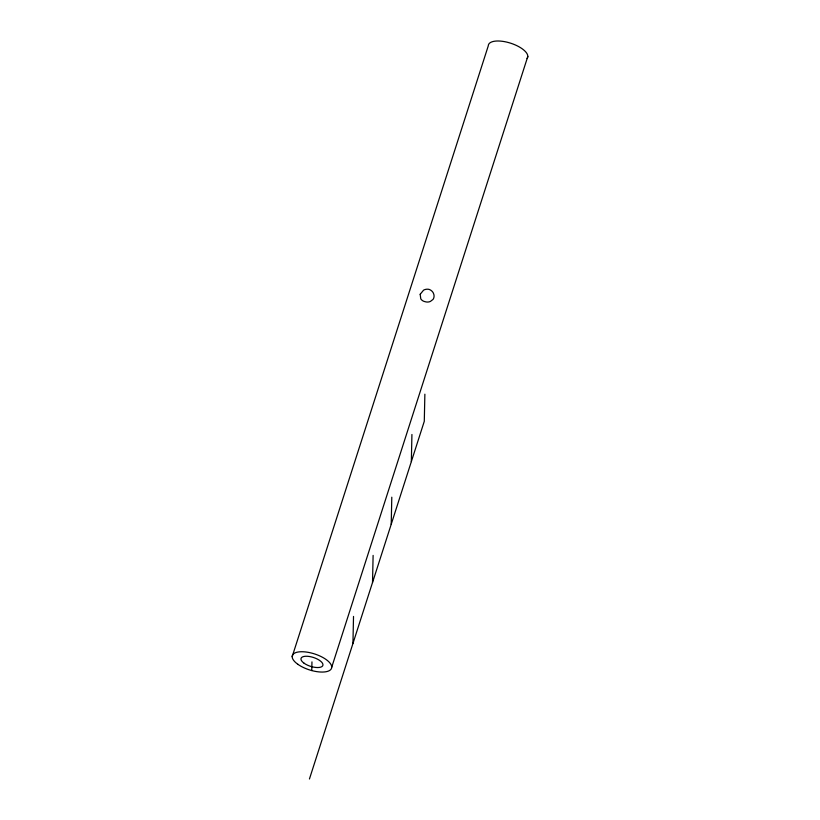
<?xml version="1.0" encoding="UTF-8"?>
<svg xmlns="http://www.w3.org/2000/svg" width="820" height="820" viewBox="0 0 820 820"><rect width="100%" height="100%" fill="white"/><g stroke="black" fill="none" stroke-linecap="round" stroke-linejoin="round"><path stroke-width="1.23" d="M311.774 670.575L311.959 661.894M352.938 643.526L353.522 616.425M372.526 582.507L373.11 555.406M391.222 524.287L391.796 497.186M411.343 461.598L411.927 434.487M424.873 394.184L424.288 421.285L309.437 779M292.186 656.605L488.269 45.869A20.592 8.374 17.8 0 1 510.809 43.245A20.592 8.374 17.8 0 1 527.096 58.517M331.731 667.193L527.813 56.447M420.178 294.298L420.783 298.859A7.175 6.345 -14.5 0 0 425.016 301.668A7.175 6.55 19.3 0 0 430.397 301.432L433.032 299.423A6.58 5.781 52.3 0 0 433.852 294.441L433.185 292.719A7.175 6.55 19.3 0 0 428.973 289.357A7.175 6.345 -14.5 0 0 423.581 290.147L420.178 294.298M304.097 663.226A11.47 4.664 17.8 0 0 322.567 665.994A11.47 4.664 17.8 0 0 309.212 656.471A11.47 4.664 17.8 0 0 304.097 663.226M297.844 664.292A20.592 8.374 17.8 0 0 331.013 669.253A20.592 8.374 17.8 0 0 307.018 652.146A20.592 8.374 17.8 0 0 297.844 664.292"/></g></svg>
